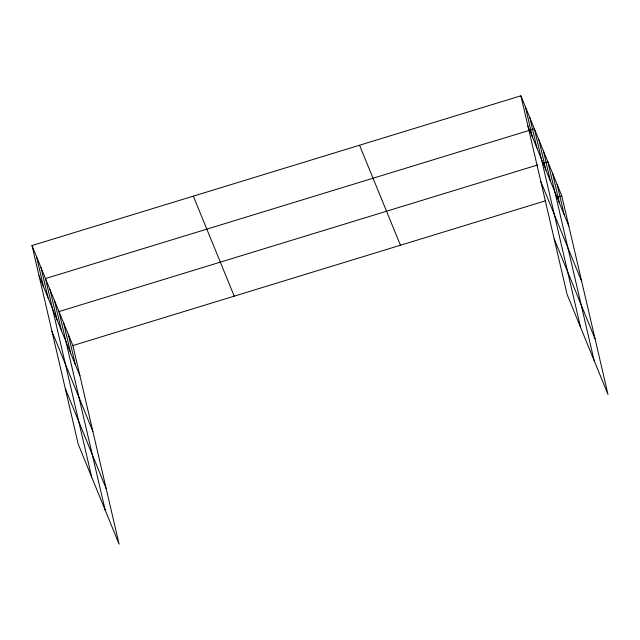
<?xml version="1.0" encoding="UTF-8"?>
<svg xmlns="http://www.w3.org/2000/svg" width="640" height="640" viewBox="0 0 640 640"><rect width="100%" height="100%" fill="white"/><g stroke="black" fill="none" stroke-linecap="round" stroke-linejoin="round"><path stroke-width="0.96" d="M32 245.552L72.888 345.56L119.112 544.184L78.224 444.176L32 245.552L520.888 95.816L561.776 195.824L608 394.448L567.112 294.44L520.888 95.816M537.736 164.928L58.992 311.56L105.208 510.184M542.344 163.512L547.872 161.824L594.096 360.448M72.888 345.56L545.184 200.904M556.248 197.52L561.776 195.824M527.928 126.072L568.816 226.08M540.856 181.632L581.752 281.64M554.176 238.88L595.072 338.888M359.552 145.224L400.448 245.24M193.336 196.136L234.224 296.152M39.04 275.808L79.936 375.816M51.968 331.368L92.864 431.376M65.288 388.616L106.184 488.624M557.144 184.488L564.184 214.744M552.512 173.16L559.552 203.416M543.376 150.824L550.416 181.08M538.88 139.816L545.92 170.072M580.6 327.44L534.384 128.816L45.496 278.552L91.712 477.176M529.88 117.816L536.928 148.072M525.384 106.816L532.424 137.072M68.256 334.224L75.296 364.48M63.624 322.896L70.664 353.152M54.488 300.56L61.528 330.816M49.992 289.552L57.032 319.808M41 267.552L48.04 297.808M36.496 256.552L43.536 286.808"/></g></svg>
